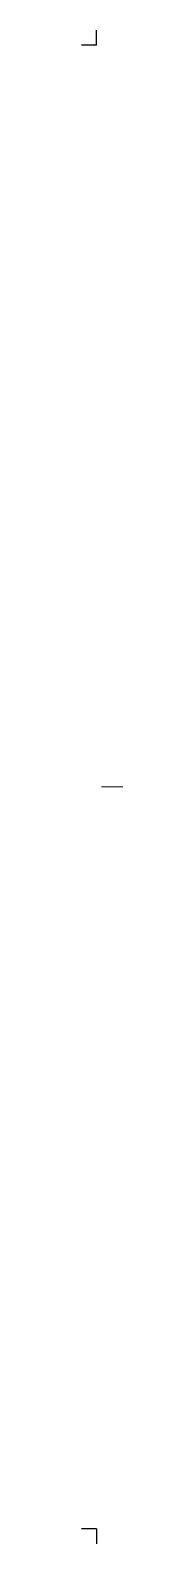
# Model space of a CAD drawing. Extents: x -59767 to 1106559, y -1290 to 1129522.
# Drawn here: x 217328 to 220165, y 999087 to 1129522 of the extents above; entities that cross this region are included whole.
import ezdxf

# ---------------------------------------------------------------- set-up
doc = ezdxf.new("R2010")
doc.units = 0
doc.layers.get('0').update_dxf_attribs({"linetype": 'CONTINUOUS', "lineweight": 9})
doc.layers.add('2', color=4, linetype='CONTINUOUS')

msp = doc.modelspace()

# ---------------------------------------------------------------- linework, layer by layer
msp.add_line((221457.6, 1064304.8), (219054.2, 1064304.8))
at = {"layer": '2'}
for p, q in [((218618.8, 1128231.7), (218618.8, 1129522.1)), ((218618.8, 1128231.7), (217328.4, 1128231.7)), ((218618.8, 1000377.8), (217328.4, 1000377.8)), ((218618.8, 1000377.8), (218618.8, 999087.4))]:
    msp.add_line(p, q, dxfattribs=at)

doc.saveas('drawing.dxf')
